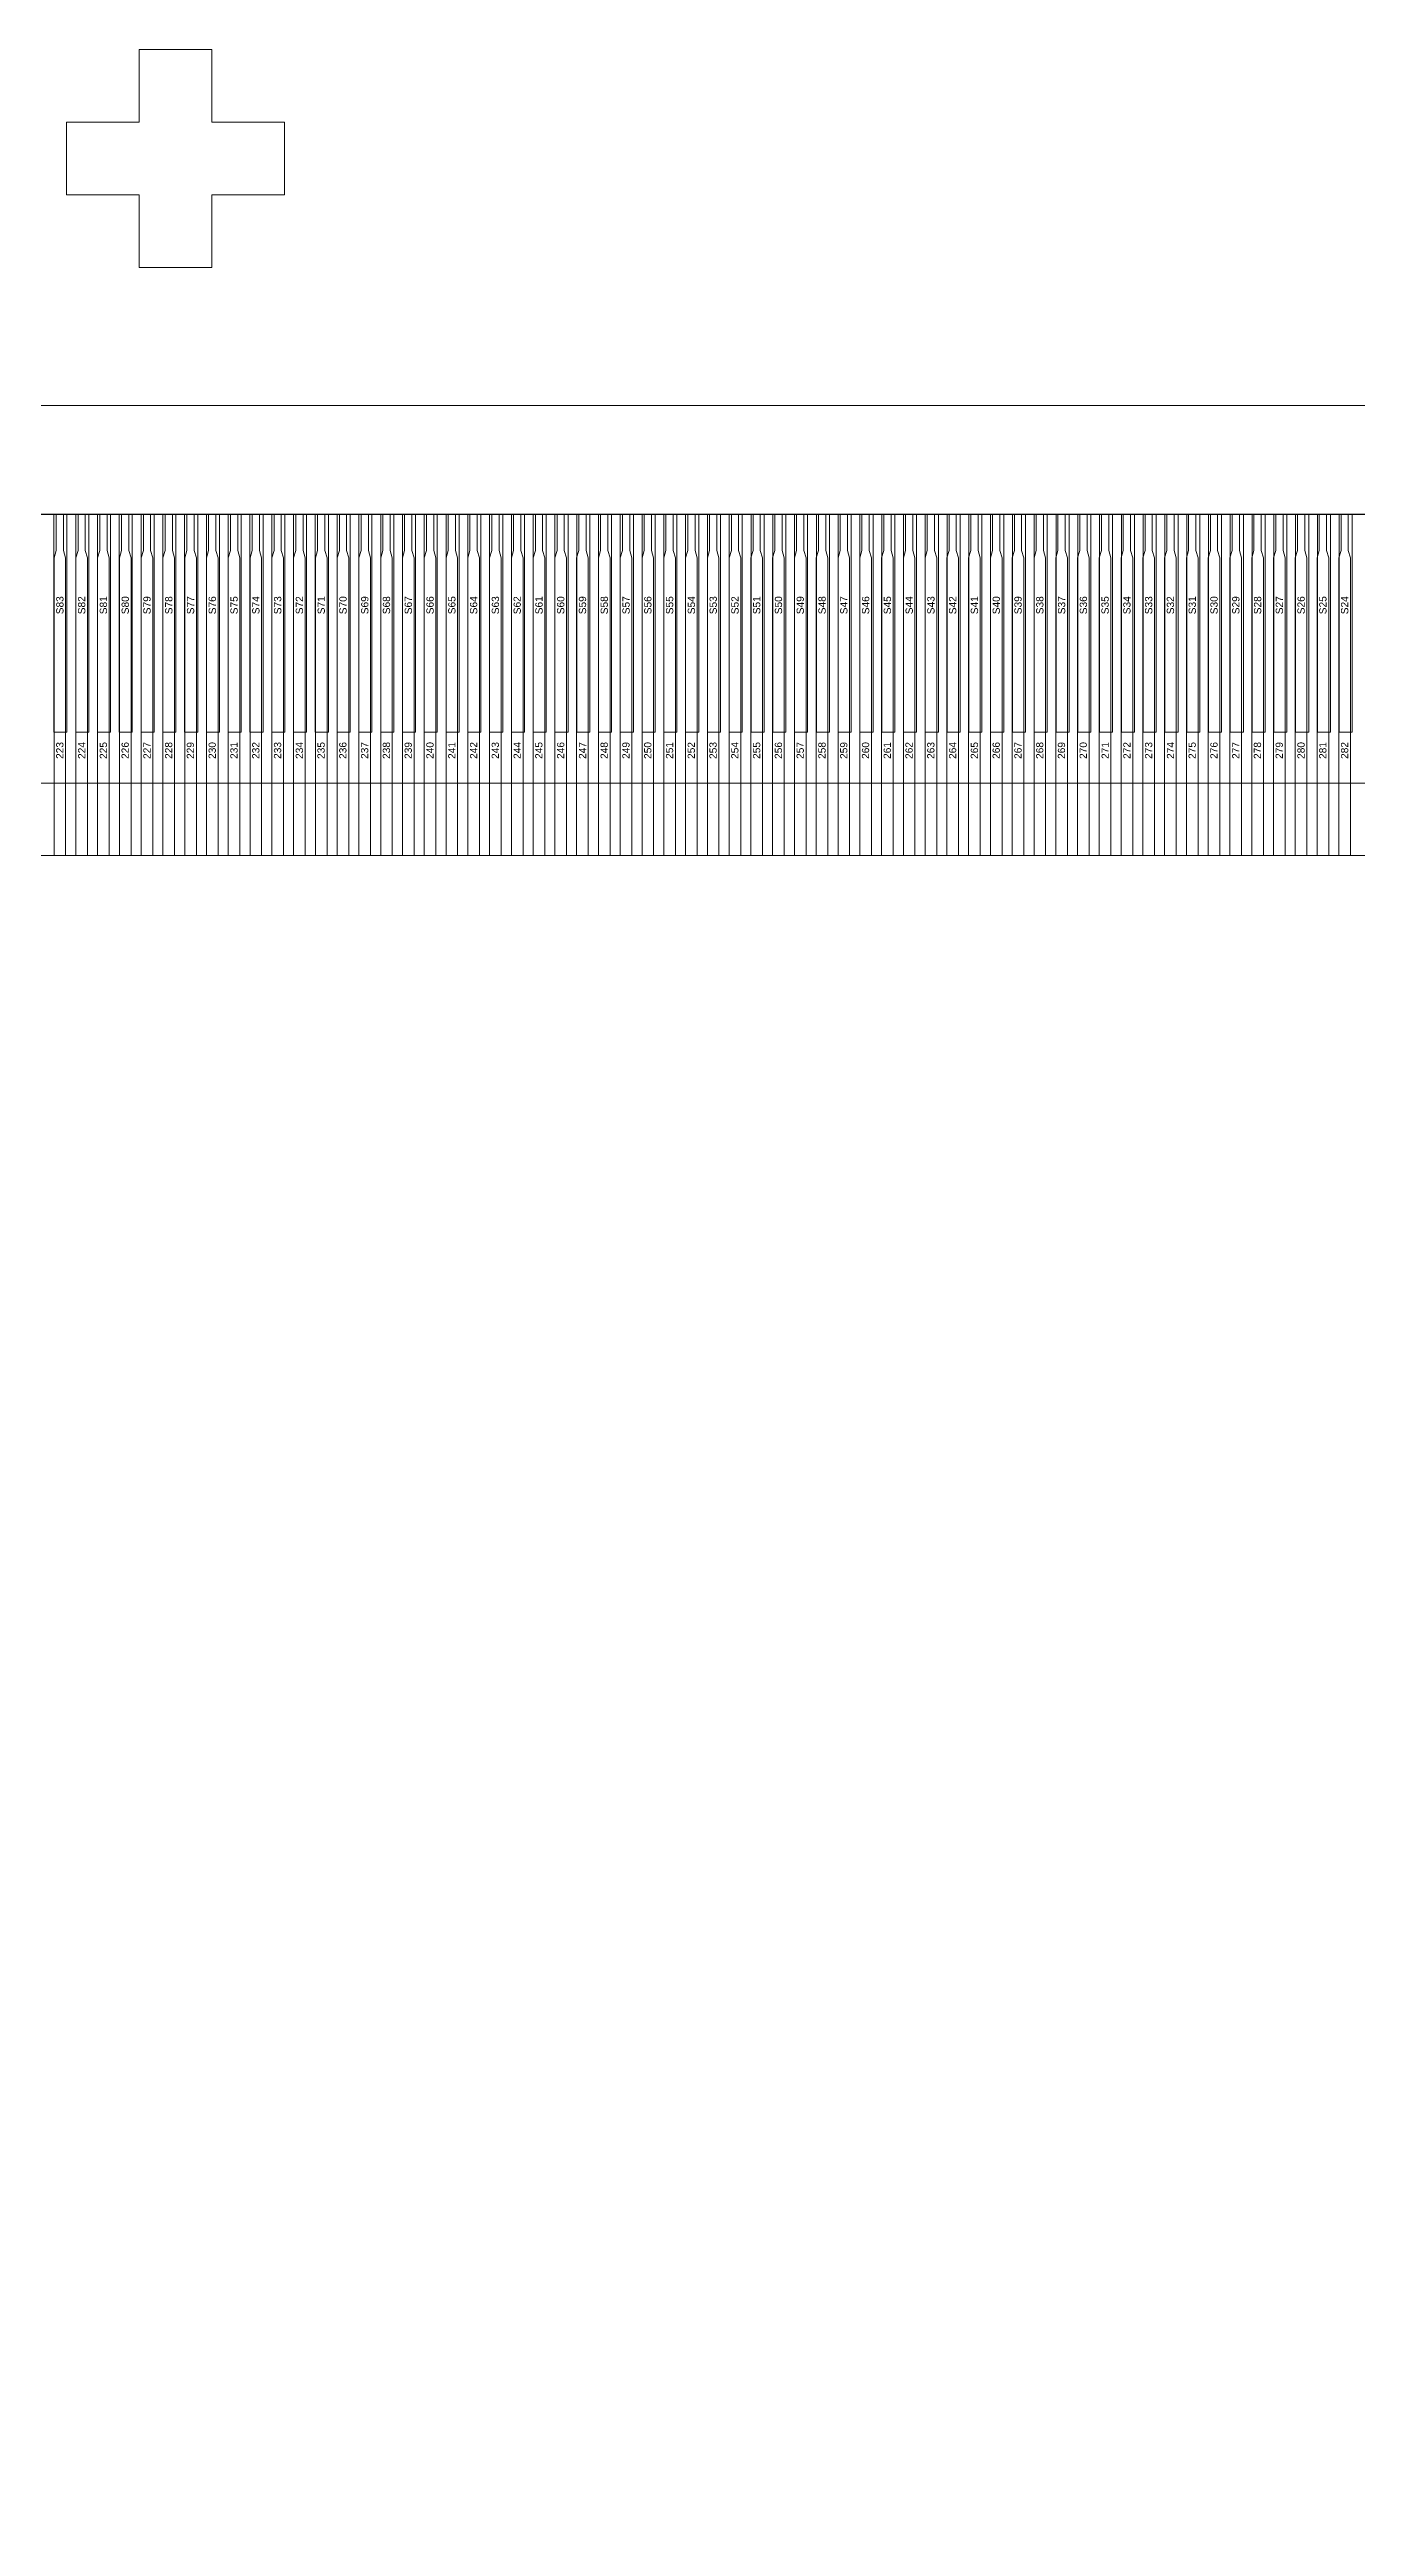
# Model space of a CAD drawing. Header units: millimetres. Extents: x 1134 to 2451, y -9 to 375.
# Drawn here: x 1553.106 to 1554.906, y 278.669 to 282.079 of the extents above; entities that cross this region are included whole.
import ezdxf
from ezdxf.enums import TextEntityAlignment as Align

# ---------------------------------------------------------------- set-up
doc = ezdxf.new("R2010")
doc.units = ezdxf.units.MM
doc.layers.get('0').update_dxf_attribs({"lineweight": 5})
doc.layers.add('07 Cutline', color=4, linetype='Continuous')
for name, color, linetype, lineweight in [('COF', 110, 'Continuous', 5), ('Encap', 210, 'Continuous', 5), ('ITO', 2, 'Continuous', 5), ('POL', 202, 'Continuous', 5)]:
    doc.layers.add(name, color=color, linetype=linetype, lineweight=lineweight)
doc.styles.add('MBC_Arial_Font', font='arial.ttf')

# ---------------------------------------------------------------- blocks, each defined once
blk = doc.blocks.new('R213NRK-001-PNL-V01-A')
at = {"layer": 'Encap', "lineweight": 0}
blk.add_line((372.2366, 267.679), (395.0534, 267.679), dxfattribs=at)
at = {"layer": 'ITO', "lineweight": 0}
for p, q in [((385.5834, 268.069), (385.5834, 268.169)), ((385.5834, 268.169), (385.587, 268.169)), ((385.587, 268.169), (385.6834, 268.169)), ((385.6834, 268.169), (385.6834, 268.069)), ((385.4834, 267.969), (385.4834, 268.069)), ((385.4834, 268.069), (385.5834, 268.069)), ((385.6834, 268.069), (385.7834, 268.069)), ((385.7834, 268.069), (385.7834, 267.969)), ((385.5834, 267.969), (385.4834, 267.969)), ((385.5834, 267.869), (385.5834, 267.969)), ((385.7834, 267.969), (385.6834, 267.969)), ((385.6834, 267.969), (385.6834, 267.869)), ((385.6834, 267.869), (385.5834, 267.869)), ((385.466, 267.529), (385.484, 267.529)), ((385.466, 267.229), (385.466, 267.529)), ((385.484, 267.529), (385.484, 267.229)), ((385.496, 267.529), (385.514, 267.529)), ((385.496, 267.229), (385.496, 267.529)), ((385.514, 267.529), (385.514, 267.229)), ((385.526, 267.529), (385.544, 267.529)), ((385.526, 267.229), (385.526, 267.529)), ((385.544, 267.529), (385.544, 267.229)), ((385.556, 267.529), (385.574, 267.529)), ((385.556, 267.229), (385.556, 267.529)), ((385.574, 267.529), (385.574, 267.229)), ((385.586, 267.529), (385.604, 267.529)), ((385.586, 267.229), (385.586, 267.529)), ((385.604, 267.529), (385.604, 267.229)), ((385.616, 267.529), (385.634, 267.529)), ((385.616, 267.229), (385.616, 267.529)), ((385.634, 267.529), (385.634, 267.229)), ((385.646, 267.529), (385.664, 267.529)), ((385.646, 267.229), (385.646, 267.529)), ((385.664, 267.529), (385.664, 267.229)), ((385.676, 267.529), (385.694, 267.529)), ((385.676, 267.229), (385.676, 267.529)), ((385.694, 267.529), (385.694, 267.229)), ((385.706, 267.529), (385.724, 267.529)), ((385.706, 267.229), (385.706, 267.529)), ((385.724, 267.529), (385.724, 267.229)), ((385.736, 267.529), (385.754, 267.529)), ((385.736, 267.229), (385.736, 267.529)), ((385.754, 267.529), (385.754, 267.229)), ((385.766, 267.529), (385.784, 267.529)), ((385.766, 267.229), (385.766, 267.529)), ((385.784, 267.529), (385.784, 267.229)), ((385.796, 267.529), (385.814, 267.529)), ((385.796, 267.229), (385.796, 267.529)), ((385.814, 267.529), (385.814, 267.229)), ((385.826, 267.529), (385.844, 267.529)), ((385.826, 267.229), (385.826, 267.529)), ((385.844, 267.529), (385.844, 267.229)), ((385.856, 267.529), (385.874, 267.529)), ((385.856, 267.229), (385.856, 267.529)), ((385.874, 267.529), (385.874, 267.229)), ((385.886, 267.529), (385.904, 267.529)), ((385.886, 267.229), (385.886, 267.529)), ((385.904, 267.529), (385.904, 267.229)), ((385.916, 267.529), (385.934, 267.529)), ((385.916, 267.229), (385.916, 267.529)), ((385.934, 267.529), (385.934, 267.229)), ((385.946, 267.529), (385.964, 267.529)), ((385.946, 267.229), (385.946, 267.529)), ((385.964, 267.529), (385.964, 267.229)), ((385.976, 267.529), (385.994, 267.529)), ((385.976, 267.229), (385.976, 267.529)), ((385.994, 267.529), (385.994, 267.229)), ((386.006, 267.529), (386.024, 267.529)), ((386.006, 267.229), (386.006, 267.529)), ((386.024, 267.529), (386.024, 267.229)), ((386.036, 267.529), (386.054, 267.529)), ((386.036, 267.229), (386.036, 267.529)), ((386.054, 267.529), (386.054, 267.229)), ((386.066, 267.529), (386.084, 267.529)), ((386.066, 267.229), (386.066, 267.529)), ((386.084, 267.529), (386.084, 267.229)), ((386.096, 267.529), (386.114, 267.529)), ((386.096, 267.229), (386.096, 267.529)), ((386.114, 267.529), (386.114, 267.229)), ((386.126, 267.529), (386.144, 267.529)), ((386.126, 267.229), (386.126, 267.529)), ((386.144, 267.529), (386.144, 267.229)), ((386.156, 267.529), (386.174, 267.529)), ((386.156, 267.229), (386.156, 267.529)), ((386.174, 267.529), (386.174, 267.229)), ((386.186, 267.529), (386.204, 267.529)), ((386.186, 267.229), (386.186, 267.529)), ((386.204, 267.529), (386.204, 267.229)), ((386.216, 267.529), (386.234, 267.529)), ((386.216, 267.229), (386.216, 267.529)), ((386.234, 267.529), (386.234, 267.229)), ((386.246, 267.529), (386.264, 267.529)), ((386.246, 267.229), (386.246, 267.529)), ((386.264, 267.529), (386.264, 267.229)), ((386.276, 267.529), (386.294, 267.529)), ((386.276, 267.229), (386.276, 267.529)), ((386.294, 267.529), (386.294, 267.229)), ((386.306, 267.529), (386.324, 267.529)), ((386.306, 267.229), (386.306, 267.529)), ((386.324, 267.529), (386.324, 267.229)), ((386.336, 267.529), (386.354, 267.529)), ((386.336, 267.229), (386.336, 267.529)), ((386.354, 267.529), (386.354, 267.229)), ((386.366, 267.529), (386.384, 267.529)), ((386.366, 267.229), (386.366, 267.529)), ((386.384, 267.529), (386.384, 267.229)), ((386.396, 267.529), (386.414, 267.529)), ((386.396, 267.229), (386.396, 267.529)), ((386.414, 267.529), (386.414, 267.229)), ((386.426, 267.529), (386.444, 267.529)), ((386.426, 267.229), (386.426, 267.529)), ((386.444, 267.529), (386.444, 267.229)), ((386.456, 267.529), (386.474, 267.529)), ((386.456, 267.229), (386.456, 267.529)), ((386.474, 267.529), (386.474, 267.229)), ((386.486, 267.529), (386.504, 267.529)), ((386.486, 267.229), (386.486, 267.529)), ((386.504, 267.529), (386.504, 267.229)), ((386.516, 267.529), (386.534, 267.529)), ((386.516, 267.229), (386.516, 267.529)), ((386.534, 267.529), (386.534, 267.229)), ((386.546, 267.529), (386.564, 267.529)), ((386.546, 267.229), (386.546, 267.529)), ((386.564, 267.529), (386.564, 267.229)), ((386.576, 267.529), (386.594, 267.529)), ((386.576, 267.229), (386.576, 267.529)), ((386.594, 267.529), (386.594, 267.229)), ((386.606, 267.529), (386.624, 267.529)), ((386.606, 267.229), (386.606, 267.529)), ((386.624, 267.529), (386.624, 267.229)), ((386.636, 267.529), (386.654, 267.529)), ((386.636, 267.229), (386.636, 267.529)), ((386.654, 267.529), (386.654, 267.229)), ((386.666, 267.529), (386.684, 267.529)), ((386.666, 267.229), (386.666, 267.529)), ((386.684, 267.529), (386.684, 267.229)), ((386.696, 267.529), (386.714, 267.529)), ((386.696, 267.229), (386.696, 267.529)), ((386.714, 267.529), (386.714, 267.229)), ((386.726, 267.529), (386.744, 267.529)), ((386.726, 267.229), (386.726, 267.529)), ((386.744, 267.529), (386.744, 267.229)), ((386.756, 267.529), (386.774, 267.529)), ((386.756, 267.229), (386.756, 267.529)), ((386.774, 267.529), (386.774, 267.229)), ((386.786, 267.529), (386.804, 267.529)), ((386.786, 267.229), (386.786, 267.529)), ((386.804, 267.529), (386.804, 267.229)), ((386.816, 267.529), (386.834, 267.529)), ((386.816, 267.229), (386.816, 267.529)), ((386.834, 267.529), (386.834, 267.229)), ((386.846, 267.529), (386.864, 267.529)), ((386.846, 267.229), (386.846, 267.529)), ((386.864, 267.529), (386.864, 267.229)), ((386.876, 267.529), (386.894, 267.529)), ((386.876, 267.229), (386.876, 267.529)), ((386.894, 267.529), (386.894, 267.229)), ((386.906, 267.529), (386.924, 267.529)), ((386.906, 267.229), (386.906, 267.529)), ((386.924, 267.529), (386.924, 267.229)), ((386.936, 267.529), (386.954, 267.529)), ((386.936, 267.229), (386.936, 267.529)), ((386.954, 267.529), (386.954, 267.229)), ((386.966, 267.529), (386.984, 267.529)), ((386.966, 267.229), (386.966, 267.529)), ((386.984, 267.529), (386.984, 267.229)), ((386.996, 267.529), (387.014, 267.529)), ((386.996, 267.229), (386.996, 267.529)), ((387.014, 267.529), (387.014, 267.229)), ((387.026, 267.529), (387.044, 267.529)), ((387.026, 267.229), (387.026, 267.529)), ((387.044, 267.529), (387.044, 267.229)), ((387.056, 267.529), (387.074, 267.529)), ((387.056, 267.229), (387.056, 267.529)), ((387.074, 267.529), (387.074, 267.229)), ((387.086, 267.529), (387.104, 267.529)), ((387.086, 267.229), (387.086, 267.529)), ((387.104, 267.529), (387.104, 267.229)), ((387.116, 267.529), (387.134, 267.529)), ((387.116, 267.229), (387.116, 267.529)), ((387.134, 267.529), (387.134, 267.229)), ((387.146, 267.529), (387.164, 267.529)), ((387.146, 267.229), (387.146, 267.529)), ((387.164, 267.529), (387.164, 267.229)), ((387.176, 267.529), (387.194, 267.529)), ((387.176, 267.229), (387.176, 267.529)), ((387.194, 267.529), (387.194, 267.229)), ((387.206, 267.529), (387.224, 267.529)), ((387.206, 267.229), (387.206, 267.529)), ((387.224, 267.529), (387.224, 267.229)), ((387.236, 267.529), (387.254, 267.529)), ((387.236, 267.229), (387.236, 267.529)), ((387.254, 267.529), (387.254, 267.229)), ((385.484, 267.229), (385.466, 267.229)), ((385.514, 267.229), (385.496, 267.229)), ((385.544, 267.229), (385.526, 267.229)), ((385.574, 267.229), (385.556, 267.229)), ((385.604, 267.229), (385.586, 267.229)), ((385.634, 267.229), (385.616, 267.229)), ((385.664, 267.229), (385.646, 267.229)), ((385.694, 267.229), (385.676, 267.229)), ((385.724, 267.229), (385.706, 267.229)), ((385.754, 267.229), (385.736, 267.229)), ((385.784, 267.229), (385.766, 267.229)), ((385.814, 267.229), (385.796, 267.229)), ((385.844, 267.229), (385.826, 267.229)), ((385.874, 267.229), (385.856, 267.229)), ((385.904, 267.229), (385.886, 267.229)), ((385.934, 267.229), (385.916, 267.229)), ((385.964, 267.229), (385.946, 267.229)), ((385.994, 267.229), (385.976, 267.229)), ((386.024, 267.229), (386.006, 267.229)), ((386.054, 267.229), (386.036, 267.229)), ((386.084, 267.229), (386.066, 267.229)), ((386.114, 267.229), (386.096, 267.229)), ((386.144, 267.229), (386.126, 267.229)), ((386.174, 267.229), (386.156, 267.229)), ((386.204, 267.229), (386.186, 267.229)), ((386.234, 267.229), (386.216, 267.229)), ((386.264, 267.229), (386.246, 267.229)), ((386.294, 267.229), (386.276, 267.229)), ((386.324, 267.229), (386.306, 267.229)), ((386.354, 267.229), (386.336, 267.229)), ((386.384, 267.229), (386.366, 267.229)), ((386.414, 267.229), (386.396, 267.229)), ((386.444, 267.229), (386.426, 267.229)), ((386.474, 267.229), (386.456, 267.229)), ((386.504, 267.229), (386.486, 267.229)), ((386.534, 267.229), (386.516, 267.229)), ((386.564, 267.229), (386.546, 267.229)), ((386.594, 267.229), (386.576, 267.229)), ((386.624, 267.229), (386.606, 267.229)), ((386.654, 267.229), (386.636, 267.229)), ((386.684, 267.229), (386.666, 267.229)), ((386.714, 267.229), (386.696, 267.229)), ((386.744, 267.229), (386.726, 267.229)), ((386.774, 267.229), (386.756, 267.229)), ((386.804, 267.229), (386.786, 267.229)), ((386.834, 267.229), (386.816, 267.229)), ((386.864, 267.229), (386.846, 267.229)), ((386.894, 267.229), (386.876, 267.229)), ((386.924, 267.229), (386.906, 267.229)), ((386.954, 267.229), (386.936, 267.229)), ((386.984, 267.229), (386.966, 267.229)), ((387.014, 267.229), (386.996, 267.229)), ((387.044, 267.229), (387.026, 267.229)), ((387.074, 267.229), (387.056, 267.229)), ((387.104, 267.229), (387.086, 267.229)), ((387.134, 267.229), (387.116, 267.229)), ((387.164, 267.229), (387.146, 267.229)), ((387.194, 267.229), (387.176, 267.229)), ((387.224, 267.229), (387.206, 267.229)), ((387.254, 267.229), (387.236, 267.229))]:
    blk.add_line(p, q, dxfattribs=at)
at = {"layer": 'ITO', "lineweight": 5}
blk.add_line((375.2515, 267.159), (392.0385, 267.159), dxfattribs=at)
blk = doc.blocks.new('R213NRK-001-PNLA-V01-A')
at = {"layer": 'ITO', "lineweight": 5}
blk.add_blockref('R213NRK-001-PNL-V01-A', (251.5331, 0), dxfattribs=at)
blk = doc.blocks.new('R213NRK-001-COF-V01-A')
at = {"color": 3}
for points in [[(1635.9059, 267.156), (1635.9059, 267.106), (1635.9029, 267.096), (1635.9029, 266.686)], [(1635.9189, 266.686), (1635.9189, 267.096), (1635.9159, 267.106), (1635.9159, 267.156)], [(1635.9359, 267.156), (1635.9359, 267.106), (1635.9329, 267.096), (1635.9329, 266.686)], [(1635.9489, 266.686), (1635.9489, 267.096), (1635.9459, 267.106), (1635.9459, 267.156)], [(1635.9659, 267.156), (1635.9659, 267.106), (1635.9629, 267.096), (1635.9629, 266.686)], [(1635.9789, 266.686), (1635.9789, 267.096), (1635.9759, 267.106), (1635.9759, 267.156)], [(1635.9959, 267.156), (1635.9959, 267.106), (1635.9929, 267.096), (1635.9929, 266.686)], [(1636.0089, 266.686), (1636.0089, 267.096), (1636.0059, 267.106), (1636.0059, 267.156)], [(1636.0259, 267.156), (1636.0259, 267.106), (1636.0229, 267.096), (1636.0229, 266.686)], [(1636.0389, 266.686), (1636.0389, 267.096), (1636.0359, 267.106), (1636.0359, 267.156)], [(1636.0559, 267.156), (1636.0559, 267.106), (1636.0529, 267.096), (1636.0529, 266.686)], [(1636.0689, 266.686), (1636.0689, 267.096), (1636.0659, 267.106), (1636.0659, 267.156)], [(1636.0859, 267.156), (1636.0859, 267.106), (1636.0829, 267.096), (1636.0829, 266.686)], [(1636.0989, 266.686), (1636.0989, 267.096), (1636.0959, 267.106), (1636.0959, 267.156)], [(1636.1158, 267.156), (1636.1158, 267.106), (1636.1128, 267.096), (1636.1128, 266.686)], [(1636.1288, 266.686), (1636.1288, 267.096), (1636.1258, 267.106), (1636.1258, 267.156)], [(1636.1458, 267.156), (1636.1458, 267.106), (1636.1428, 267.096), (1636.1428, 266.686)], [(1636.1588, 266.686), (1636.1588, 267.096), (1636.1558, 267.106), (1636.1558, 267.156)], [(1636.1758, 267.156), (1636.1758, 267.106), (1636.1728, 267.096), (1636.1728, 266.686)], [(1636.1888, 266.686), (1636.1888, 267.096), (1636.1858, 267.106), (1636.1858, 267.156)], [(1636.2058, 267.156), (1636.2058, 267.106), (1636.2028, 267.096), (1636.2028, 266.686)], [(1636.2188, 266.686), (1636.2188, 267.096), (1636.2158, 267.106), (1636.2158, 267.156)], [(1636.2358, 267.156), (1636.2358, 267.106), (1636.2328, 267.096), (1636.2328, 266.686)], [(1636.2488, 266.686), (1636.2488, 267.096), (1636.2458, 267.106), (1636.2458, 267.156)], [(1636.2658, 267.156), (1636.2658, 267.106), (1636.2628, 267.096), (1636.2628, 266.686)], [(1636.2788, 266.686), (1636.2788, 267.096), (1636.2758, 267.106), (1636.2758, 267.156)], [(1636.2958, 267.156), (1636.2958, 267.106), (1636.2928, 267.096), (1636.2928, 266.686)], [(1636.3088, 266.686), (1636.3088, 267.096), (1636.3058, 267.106), (1636.3058, 267.156)], [(1636.3258, 267.156), (1636.3258, 267.106), (1636.3228, 267.096), (1636.3228, 266.686)], [(1636.3388, 266.686), (1636.3388, 267.096), (1636.3358, 267.106), (1636.3358, 267.156)], [(1636.3557, 267.156), (1636.3557, 267.106), (1636.3527, 267.096), (1636.3527, 266.686)], [(1636.3687, 266.686), (1636.3687, 267.096), (1636.3657, 267.106), (1636.3657, 267.156)], [(1636.3857, 267.156), (1636.3857, 267.106), (1636.3827, 267.096), (1636.3827, 266.686)], [(1636.3987, 266.686), (1636.3987, 267.096), (1636.3957, 267.106), (1636.3957, 267.156)], [(1636.4157, 267.156), (1636.4157, 267.106), (1636.4127, 267.096), (1636.4127, 266.686)], [(1636.4287, 266.686), (1636.4287, 267.096), (1636.4257, 267.106), (1636.4257, 267.156)], [(1636.4457, 267.156), (1636.4457, 267.106), (1636.4427, 267.096), (1636.4427, 266.686)], [(1636.4587, 266.686), (1636.4587, 267.096), (1636.4557, 267.106), (1636.4557, 267.156)], [(1636.4757, 267.156), (1636.4757, 267.106), (1636.4727, 267.096), (1636.4727, 266.686)], [(1636.4887, 266.686), (1636.4887, 267.096), (1636.4857, 267.106), (1636.4857, 267.156)], [(1636.5057, 267.156), (1636.5057, 267.106), (1636.5027, 267.096), (1636.5027, 266.686)], [(1636.5187, 266.686), (1636.5187, 267.096), (1636.5157, 267.106), (1636.5157, 267.156)], [(1636.5357, 267.156), (1636.5357, 267.106), (1636.5327, 267.096), (1636.5327, 266.686)], [(1636.5487, 266.686), (1636.5487, 267.096), (1636.5457, 267.106), (1636.5457, 267.156)], [(1636.5657, 267.156), (1636.5657, 267.106), (1636.5627, 267.096), (1636.5627, 266.686)], [(1636.5787, 266.686), (1636.5787, 267.096), (1636.5757, 267.106), (1636.5757, 267.156)], [(1636.5956, 267.156), (1636.5956, 267.106), (1636.5926, 267.096), (1636.5926, 266.686)], [(1636.6086, 266.686), (1636.6086, 267.096), (1636.6056, 267.106), (1636.6056, 267.156)], [(1636.6256, 267.156), (1636.6256, 267.106), (1636.6226, 267.096), (1636.6226, 266.686)], [(1636.6386, 266.686), (1636.6386, 267.096), (1636.6356, 267.106), (1636.6356, 267.156)], [(1636.6556, 267.156), (1636.6556, 267.106), (1636.6526, 267.096), (1636.6526, 266.686)], [(1636.6686, 266.686), (1636.6686, 267.096), (1636.6656, 267.106), (1636.6656, 267.156)], [(1636.6856, 267.156), (1636.6856, 267.106), (1636.6826, 267.096), (1636.6826, 266.686)], [(1636.6986, 266.686), (1636.6986, 267.096), (1636.6956, 267.106), (1636.6956, 267.156)], [(1636.7156, 267.156), (1636.7156, 267.106), (1636.7126, 267.096), (1636.7126, 266.686)], [(1636.7286, 266.686), (1636.7286, 267.096), (1636.7256, 267.106), (1636.7256, 267.156)], [(1636.7456, 267.156), (1636.7456, 267.106), (1636.7426, 267.096), (1636.7426, 266.686)], [(1636.7586, 266.686), (1636.7586, 267.096), (1636.7556, 267.106), (1636.7556, 267.156)], [(1636.7756, 267.156), (1636.7756, 267.106), (1636.7726, 267.096), (1636.7726, 266.686)], [(1636.7886, 266.686), (1636.7886, 267.096), (1636.7856, 267.106), (1636.7856, 267.156)], [(1636.8056, 267.156), (1636.8056, 267.106), (1636.8026, 267.096), (1636.8026, 266.686)], [(1636.8186, 266.686), (1636.8186, 267.096), (1636.8156, 267.106), (1636.8156, 267.156)], [(1636.8356, 267.156), (1636.8356, 267.106), (1636.8326, 267.096), (1636.8326, 266.686)], [(1636.8486, 266.686), (1636.8486, 267.096), (1636.8456, 267.106), (1636.8456, 267.156)], [(1636.8655, 267.156), (1636.8655, 267.106), (1636.8625, 267.096), (1636.8625, 266.686)], [(1636.8785, 266.686), (1636.8785, 267.096), (1636.8755, 267.106), (1636.8755, 267.156)], [(1636.8955, 267.156), (1636.8955, 267.106), (1636.8925, 267.096), (1636.8925, 266.686)], [(1636.9085, 266.686), (1636.9085, 267.096), (1636.9055, 267.106), (1636.9055, 267.156)], [(1636.9255, 267.156), (1636.9255, 267.106), (1636.9225, 267.096), (1636.9225, 266.686)], [(1636.9385, 266.686), (1636.9385, 267.096), (1636.9355, 267.106), (1636.9355, 267.156)], [(1636.9555, 267.156), (1636.9555, 267.106), (1636.9525, 267.096), (1636.9525, 266.686)], [(1636.9685, 266.686), (1636.9685, 267.096), (1636.9655, 267.106), (1636.9655, 267.156)], [(1636.9855, 267.156), (1636.9855, 267.106), (1636.9825, 267.096), (1636.9825, 266.686)], [(1636.9985, 266.686), (1636.9985, 267.096), (1636.9955, 267.106), (1636.9955, 267.156)], [(1637.0155, 267.156), (1637.0155, 267.106), (1637.0125, 267.096), (1637.0125, 266.686)], [(1637.0285, 266.686), (1637.0285, 267.096), (1637.0255, 267.106), (1637.0255, 267.156)], [(1637.0455, 267.156), (1637.0455, 267.106), (1637.0425, 267.096), (1637.0425, 266.686)], [(1637.0585, 266.686), (1637.0585, 267.096), (1637.0555, 267.106), (1637.0555, 267.156)], [(1637.0755, 267.156), (1637.0755, 267.106), (1637.0725, 267.096), (1637.0725, 266.686)], [(1637.0885, 266.686), (1637.0885, 267.096), (1637.0855, 267.106), (1637.0855, 267.156)], [(1637.1054, 267.156), (1637.1054, 267.106), (1637.1024, 267.096), (1637.1024, 266.686)], [(1637.1184, 266.686), (1637.1184, 267.096), (1637.1154, 267.106), (1637.1154, 267.156)], [(1637.1354, 267.156), (1637.1354, 267.106), (1637.1324, 267.096), (1637.1324, 266.686)], [(1637.1484, 266.686), (1637.1484, 267.096), (1637.1454, 267.106), (1637.1454, 267.156)], [(1637.1654, 267.156), (1637.1654, 267.106), (1637.1624, 267.096), (1637.1624, 266.686)], [(1637.1784, 266.686), (1637.1784, 267.096), (1637.1754, 267.106), (1637.1754, 267.156)], [(1637.1954, 267.156), (1637.1954, 267.106), (1637.1924, 267.096), (1637.1924, 266.686)], [(1637.2084, 266.686), (1637.2084, 267.096), (1637.2054, 267.106), (1637.2054, 267.156)], [(1637.2254, 267.156), (1637.2254, 267.106), (1637.2224, 267.096), (1637.2224, 266.686)], [(1637.2384, 266.686), (1637.2384, 267.096), (1637.2354, 267.106), (1637.2354, 267.156)], [(1637.2554, 267.156), (1637.2554, 267.106), (1637.2524, 267.096), (1637.2524, 266.686)], [(1637.2684, 266.686), (1637.2684, 267.096), (1637.2654, 267.106), (1637.2654, 267.156)], [(1637.2854, 267.156), (1637.2854, 267.106), (1637.2824, 267.096), (1637.2824, 266.686)], [(1637.2984, 266.686), (1637.2984, 267.096), (1637.2954, 267.106), (1637.2954, 267.156)], [(1637.3154, 267.156), (1637.3154, 267.106), (1637.3124, 267.096), (1637.3124, 266.686)], [(1637.3284, 266.686), (1637.3284, 267.096), (1637.3254, 267.106), (1637.3254, 267.156)], [(1637.3453, 267.156), (1637.3453, 267.106), (1637.3423, 267.096), (1637.3423, 266.686)], [(1637.3583, 266.686), (1637.3583, 267.096), (1637.3553, 267.106), (1637.3553, 267.156)], [(1637.3753, 267.156), (1637.3753, 267.106), (1637.3723, 267.096), (1637.3723, 266.686)], [(1637.3883, 266.686), (1637.3883, 267.096), (1637.3853, 267.106), (1637.3853, 267.156)], [(1637.4053, 267.156), (1637.4053, 267.106), (1637.4023, 267.096), (1637.4023, 266.686)], [(1637.4183, 266.686), (1637.4183, 267.096), (1637.4153, 267.106), (1637.4153, 267.156)], [(1637.4353, 267.156), (1637.4353, 267.106), (1637.4323, 267.096), (1637.4323, 266.686)], [(1637.4483, 266.686), (1637.4483, 267.096), (1637.4453, 267.106), (1637.4453, 267.156)], [(1637.4653, 267.156), (1637.4653, 267.106), (1637.4623, 267.096), (1637.4623, 266.686)], [(1637.4783, 266.686), (1637.4783, 267.096), (1637.4753, 267.106), (1637.4753, 267.156)], [(1637.4953, 267.156), (1637.4953, 267.106), (1637.4923, 267.096), (1637.4923, 266.686)], [(1637.5083, 266.686), (1637.5083, 267.096), (1637.5053, 267.106), (1637.5053, 267.156)], [(1637.5253, 267.156), (1637.5253, 267.106), (1637.5223, 267.096), (1637.5223, 266.686)], [(1637.5383, 266.686), (1637.5383, 267.096), (1637.5353, 267.106), (1637.5353, 267.156)], [(1637.5553, 267.156), (1637.5553, 267.106), (1637.5523, 267.096), (1637.5523, 266.686)], [(1637.5683, 266.686), (1637.5683, 267.096), (1637.5653, 267.106), (1637.5653, 267.156)], [(1637.5853, 267.156), (1637.5853, 267.106), (1637.5823, 267.096), (1637.5823, 266.686)], [(1637.5983, 266.686), (1637.5983, 267.096), (1637.5953, 267.106), (1637.5953, 267.156)], [(1637.6152, 267.156), (1637.6152, 267.106), (1637.6122, 267.096), (1637.6122, 266.686)], [(1637.6282, 266.686), (1637.6282, 267.096), (1637.6252, 267.106), (1637.6252, 267.156)], [(1637.6452, 267.156), (1637.6452, 267.106), (1637.6422, 267.096), (1637.6422, 266.686)], [(1637.6582, 266.686), (1637.6582, 267.096), (1637.6552, 267.106), (1637.6552, 267.156)], [(1637.6752, 267.156), (1637.6752, 267.106), (1637.6722, 267.096), (1637.6722, 266.686)], [(1637.6882, 266.686), (1637.6882, 267.096), (1637.6852, 267.106), (1637.6852, 267.156)]]:
    blk.add_lwpolyline(points, dxfattribs=at)
blk.add_lwpolyline([(1628.7821, 266.686), (1639.3812, 266.686)])
at = {"layer": '07 Cutline'}
blk.add_lwpolyline([(1628.9427, 267.156), (1639.2207, 267.156, -0.414214), (1639.4207, 266.956), (1639.4207, 266.8052, -0.254671), (1639.3291, 266.6372), (1639.0211, 266.4383, 0.254671), (1638.8838, 266.1863), (1638.8838, 264.7569, 0.315299), (1639.0812, 264.475), (1639.4943, 264.3246, -0.315299), (1639.6917, 264.0427), (1639.6917, 260.6354, 0.263643), (1639.8375, 260.378), (1641.2294, 259.5442, -0.263643)], format="xyb", dxfattribs=at)
at = {"color": 6, "style": 'MBC_Arial_Font'}
for s, p in [('S83', (1635.9109, 267.0308)), ('S82', (1635.9409, 267.0308)), ('S81', (1635.9709, 267.0308)), ('S80', (1636.0009, 267.0308)), ('S79', (1636.0309, 267.0308)), ('S78', (1636.0609, 267.0308)), ('S77', (1636.0909, 267.0308)), ('S76', (1636.1208, 267.0308)), ('S75', (1636.1508, 267.0308)), ('S74', (1636.1808, 267.0308)), ('S73', (1636.2108, 267.0308)), ('S72', (1636.2408, 267.0308)), ('S71', (1636.2708, 267.0308)), ('S70', (1636.3008, 267.0308)), ('S69', (1636.3308, 267.0308)), ('S68', (1636.3607, 267.0308)), ('S67', (1636.3907, 267.0308)), ('S66', (1636.4207, 267.0308)), ('S65', (1636.4507, 267.0308)), ('S64', (1636.4807, 267.0308)), ('S63', (1636.5107, 267.0308)), ('S62', (1636.5407, 267.0308)), ('S61', (1636.5707, 267.0308)), ('S60', (1636.6006, 267.0308)), ('S59', (1636.6306, 267.0308)), ('S58', (1636.6606, 267.0308)), ('S57', (1636.6906, 267.0308)), ('S56', (1636.7206, 267.0308)), ('S55', (1636.7506, 267.0308)), ('S54', (1636.7806, 267.0308)), ('S53', (1636.8106, 267.0308)), ('S52', (1636.8406, 267.0308)), ('S51', (1636.8705, 267.0308)), ('S50', (1636.9005, 267.0308)), ('S49', (1636.9305, 267.0308)), ('S48', (1636.9605, 267.0308)), ('S47', (1636.9905, 267.0308)), ('S46', (1637.0205, 267.0308)), ('S45', (1637.0505, 267.0308)), ('S44', (1637.0805, 267.0308)), ('S43', (1637.1104, 267.0308)), ('S42', (1637.1404, 267.0308)), ('S41', (1637.1704, 267.0308)), ('S40', (1637.2004, 267.0308)), ('S39', (1637.2304, 267.0308)), ('S38', (1637.2604, 267.0308)), ('S37', (1637.2904, 267.0308)), ('S36', (1637.3204, 267.0308)), ('S35', (1637.3503, 267.0308)), ('S34', (1637.3803, 267.0308)), ('S33', (1637.4103, 267.0308)), ('S32', (1637.4403, 267.0308)), ('S31', (1637.4703, 267.0308)), ('S30', (1637.5003, 267.0308)), ('S29', (1637.5303, 267.0308)), ('S28', (1637.5603, 267.0308)), ('S27', (1637.5903, 267.0308)), ('S26', (1637.6202, 267.0308)), ('S25', (1637.6502, 267.0308)), ('S24', (1637.6802, 267.0308)), ('223', (1635.9108, 266.8308)), ('224', (1635.941, 266.8308)), ('225', (1635.9708, 266.8308)), ('226', (1636.0008, 266.8308)), ('227', (1636.0309, 266.8308)), ('228', (1636.0607, 266.8308)), ('229', (1636.0907, 266.8308)), ('230', (1636.1207, 266.8308)), ('231', (1636.1507, 266.8308)), ('232', (1636.1807, 266.8308)), ('233', (1636.2107, 266.8308)), ('234', (1636.2407, 266.8308)), ('235', (1636.2706, 266.8308)), ('236', (1636.3006, 266.8308)), ('237', (1636.3306, 266.8308)), ('238', (1636.3606, 266.8308)), ('239', (1636.3906, 266.8308)), ('240', (1636.4206, 266.8308)), ('241', (1636.4507, 266.8308)), ('242', (1636.4807, 266.8308)), ('243', (1636.5105, 266.8308)), ('244', (1636.5407, 266.8308)), ('245', (1636.5705, 266.8308)), ('246', (1636.6005, 266.8308)), ('247', (1636.6307, 266.8308)), ('248', (1636.6605, 266.8308)), ('249', (1636.6905, 266.8308)), ('250', (1636.7205, 266.8308)), ('251', (1636.7505, 266.8308)), ('252', (1636.7804, 266.8308)), ('253', (1636.8104, 266.8308)), ('254', (1636.8404, 266.8308)), ('255', (1636.8704, 266.8308)), ('256', (1636.9004, 266.8308)), ('257', (1636.9304, 266.8308)), ('258', (1636.9604, 266.8308)), ('259', (1636.9904, 266.8308)), ('260', (1637.0204, 266.8308)), ('261', (1637.0503, 266.8308)), ('262', (1637.0803, 266.8308)), ('263', (1637.1103, 266.8308)), ('264', (1637.1403, 266.8308)), ('265', (1637.1703, 266.8308)), ('266', (1637.2003, 266.8308)), ('267', (1637.2303, 266.8308)), ('268', (1637.2603, 266.8308)), ('269', (1637.2902, 266.8308)), ('270', (1637.3202, 266.8308)), ('271', (1637.3504, 266.8308)), ('272', (1637.3804, 266.8308)), ('273', (1637.4102, 266.8308)), ('274', (1637.4404, 266.8308)), ('275', (1637.4702, 266.8308)), ('276', (1637.5002, 266.8308)), ('277', (1637.5303, 266.8308)), ('278', (1637.5601, 266.8308)), ('279', (1637.5901, 266.8308)), ('280', (1637.6201, 266.8308)), ('281', (1637.6501, 266.8308)), ('282', (1637.6801, 266.8308))]:
    blk.add_text(s, height=0.01, rotation=90, dxfattribs=at).set_placement(p, align=Align.MIDDLE_CENTER)

msp = doc.modelspace()

# ---------------------------------------------------------------- block references
at = {"layer": 'COF', "lineweight": 5}
msp.add_blockref('R213NRK-001-COF-V01-A', (-82.7909, 14.2835), dxfattribs=at)
at = {"layer": 'POL', "lineweight": 5}
msp.add_blockref('R213NRK-001-PNLA-V01-A', (916.1127, 13.9105), dxfattribs=at)

doc.saveas('drawing.dxf')
